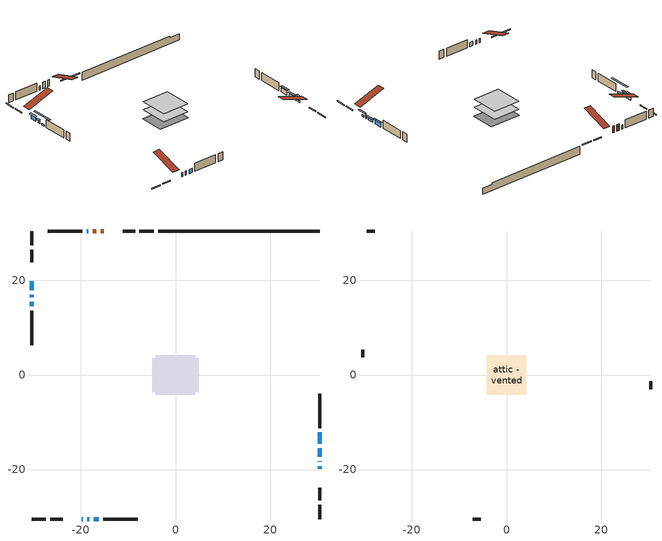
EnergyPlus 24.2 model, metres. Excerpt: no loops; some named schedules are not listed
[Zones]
conditioned space
 floor adiabatic (AdiabaticFloorConstruction): -4.22,-4.22 -4.22,4.22 4.22,4.22 4.22,-4.22 z0.91
 floor foundation (Slab1 construction): -4.88,-3.66 -4.88,3.66 4.88,3.66 4.88,-3.66 z-1.43
 wall outside (RimJoist1 construction): -4.61,30.46 -7.63,30.46 / -30.46,-30.46 -27.44,-30.46 / -30.46,30.46 -30.46,27.44 / 30.46,-30.46 30.46,-27.44 z0.91:1.21
 wall outside (RimJoist2 construction): -8.56,30.46 -11.17,30.46 / -26.51,-30.46 -23.9,-30.46 / -30.46,26.51 -30.46,23.9 / 30.46,-26.51 30.46,-23.9 z0.91:1.21
 wall outside (AdiabaticWallConstruction 1): -15.2,30.46 -15.8,30.46 / -16.73,30.46 -17.54,30.46 z0.91:2.94
 wall outside (AdiabaticWallConstruction): 30.46,-19.87 30.46,-19.26 z0.91:1.52; -19.87,-30.46 -19.58,-30.46 / -18.65,-30.46 -18.25,-30.46 / -18.47,30.46 -18.76,30.46 / 30.46,-18.33 30.46,-18.22 / -17.32,-30.46 -16.25,-30.46 z0.91:2.13; -30.46,19.87 -30.46,17.94 z0.91:2.26; -30.46,17.01 -30.46,16.4 z0.91:1.85; 30.46,-17.29 30.46,-15.46 z0.91:1.77; 30.46,-14.53 30.46,-12.14 z0.91:2.23; -30.46,15.47 -30.46,14.5 z0.91:1.42
 wall outside (Wall1 construction): -19.69,30.46 -26.98,30.46 / -15.32,-30.46 -8.04,-30.46 / -30.46,13.58 -30.46,6.29 / 30.46,-11.22 30.46,-3.93 z0.91:3.35
 wall foundation (FoundationWall1 construction): -3.68,30.46,-1.43 -3.68,30.46,0.91 27.05,30.46,0.91 27.05,30.46,0.42 30.46,30.46,0.42 30.46,30.46,-1.43
 window (WindowConstruction 5): 30.46,-19.87 30.46,-19.26 z0.91:1.52
 window (WindowConstruction 8): -19.87,-30.46 -19.58,-30.46 z0.91:2.13
 window (WindowConstruction 9): -18.65,-30.46 -18.25,-30.46 z0.91:2.13
 window (WindowConstruction 10): -18.47,30.46 -18.76,30.46 z0.91:2.13
 window (WindowConstruction 6): 30.46,-18.33 30.46,-18.22 z0.91:2.13
 window (WindowConstruction): -30.46,19.87 -30.46,17.94 z0.91:2.26
 window (WindowConstruction 1): -30.46,17.01 -30.46,16.4 z0.91:1.85
 window (WindowConstruction 2): 30.46,-17.29 30.46,-15.46 z0.91:1.77
 window (WindowConstruction 3): 30.46,-14.53 30.46,-12.14 z0.91:2.23
 window (WindowConstruction 4): -17.32,-30.46 -16.25,-30.46 z0.91:2.13
 window (WindowConstruction 7): -30.46,15.47 -30.46,14.51 z0.91:1.42
 door (Door): -15.2,30.46 -15.8,30.46 z0.91:2.94
 door (Door 1): -16.73,30.46 -17.54,30.46 z0.91:2.94
 ceiling adiabatic (AdiabaticFloorConstruction): 4.22,-4.22 4.22,4.22 -4.22,4.22 -4.22,-4.22 z0.91
attic - vented
 floor to conditioned space (Floor1 construction Reversed): -4.22,-4.22 -4.22,4.22 4.22,4.22 4.22,-4.22 z3.35
 wall outside (Wall2 construction): -27.9,30.46 -29.53,30.46 / -7.11,-30.46 -5.48,-30.46 / -30.46,5.36 -30.46,3.73 / 30.46,-3 30.46,-1.37 z0.91:3.35
 roof outside (Roof1 construction): -14.27,30.46,3.35 -14.27,22.23,6.09 -12.1,22.23,6.09 -12.1,30.46,3.35; -20.8,-30.46,3.35 -20.8,-22.23,6.09 -22.97,-22.23,6.09 -22.97,-30.46,3.35; -30.46,20.8,3.35 -22.23,20.8,6.09 -22.23,22.97,6.09 -30.46,22.97,3.35; 30.46,-20.8,3.35 22.23,-20.8,6.09 22.23,-22.97,6.09 30.46,-22.97,3.35
shading: 30.46,-18.19 30.46,-20.94 30.99,-20.94 30.99,-18.19 z2.59; -30.46,17.64 -30.46,20.17 -30.99,20.17 -30.99,17.64 z2.56; -30.46,16.1 -30.46,17.31 -30.99,17.31 -30.99,16.1 z2.15; 30.46,-15.16 30.46,-17.59 30.99,-17.59 30.99,-15.16 z2.07; 30.46,-11.85 30.46,-14.83 30.99,-14.83 30.99,-11.85 z2.53; -30.46,11.77 -30.46,18.21 -30.99,18.21 -30.99,11.77 z4.16
[Building]
Building 1: Terrain=Suburbs
[Site:Location]
Edmonton Intl AP_AB: Latitude {deg}=53.31; Longitude {deg}=-113.58; Time Zone {hr}=-7; Elevation {m}=723; Keep Site Location Information=Yes
[Site:GroundTemperature:Shallow]
-1.56185, -3.61833, -3.78302, -2.80711, 1.11059, 5.01004, 8.39065, 10.5322, 10.7141, 8.97234, 5.67794, 1.89811
[Site:WaterMainsTemperature]
Calculation Method=Schedule; Temperature Schedule=mains temperature schedule
[Material] Roughness=Rough; Thermal Absorptance=0.9
Name | Thickness {m} | Conductivity {W/m-K} | Density {kg/m3} | Specific Heat {J/kg-K} | Solar Absorptance | Visible Absorptance
asphalt or fiberglass shingles | 0.00635 | 0.162714 | 1121.4 | 1465.45 | 0.4 | 0.4
ceiling loosefill ins | 0.338667 | 0.0480833 | 16.02 | 1046.75 | 0.7 | 0.7
ceiling stud and cavity | 0.1397 | 0.398674 | 65.682 | 1177.47 | 0.7 | 0.7
concrete 4.0 in. | 0.1016 | 1.803125 | 2242.8 | 837.4 | 0.7 | 0.7
concrete 8.0 in. | 0.2032 | 1.803125 | 2242.8 | 837.4 | 0.7 | 0.7
door material | 0.04445 | 0.188738 | 512.64 | 1214.23 | 0.7 | 0.7
door material 1 | 0.04445 | 0.20624 | 512.64 | 1214.23 | 0.7 | 0.7
exterior vertical ins | 0.00299125 | 0.029427 | 32.04 | 1214.23 | 0.7 | 0.7
floor covering | 0.0127 | 0.0433444 | 54.468 | 1339.84 | 0.6 | 0.6
floor rigid ins; wall rigid ins | 0.512978 | 0.029427 | 32.04 | 1214.23 | 0.7 | 0.7
floor stud and cavity | 0.1397 | 1.75129 | 37.0049 | 1207.88 | 0.7 | 0.7
furniture material conditioned space 1 | 0.1524 | 0.115458 | 640.8 | 1214.23 | 0.6 | 0.6
gypsum board | 0.0127 | 0.160291 | 801 | 837.4 | 0.6 | 0.6
gypsum board 1 | 0.0127 | 0.160291 | 801 | 837.4 | 0.7 | 0.7
osb sheathing 0.5 in. | 0.0127 | 0.115458 | 512.64 | 1214.23 | 0.7 | 0.7
osb sheathing 0.75 in. | 0.01905 | 0.115458 | 512.64 | 1214.23 | 0.7 | 0.7
osb sheathing 2.0 in. | 0.0508 | 0.115458 | 512.64 | 1214.23 | 0.7 | 0.7
rim joist stud and cavity | 0.0508 | 0.0293914 | 125.044 | 1163.47 | 0.6 | 0.6
rim joist stud and cavity 1 | 0.0508 | 0.182071 | 50.32683 | 1063.81 | 0.6 | 0.6
wall stud and cavity | 0.1397 | 0.0930111 | 139.0536 | 1170.24 | 0.7 | 0.7
wall stud and cavity 1 | 0.0889 | 6.1454 | 50.32683 | 1063.81 | 0.6 | 0.6
wall stud and cavity 2 | 0.0889 | 0.380278 | 52.3479 | 1209.89 | 0.7 | 0.7
wall stud and cavity 3 | 0.0889 | 0.391764 | 83.0341 | 1211.67 | 0.7 | 0.7
wood siding | 0.0254 | 0.102417 | 544.68 | 1172.36 | 0.4 | 0.4
wood siding 1 | 0.00254 | 0.102417 | 544.68 | 1172.36 | 0.4 | 0.4
wood siding 2; wood siding 3; wood siding 4 | 0.0254 | 0.102417 | 544.68 | 1172.36 | 0.7 | 0.7
[WindowMaterial:SimpleGlazingSystem]
Name | U-Factor {W/m2-K} | Solar Heat Gain Coefficient
WindowMaterial | 3.97119 | 0.55
WindowMaterial 1 | 2.68456 | 0.46
WindowMaterial 2 | 2.67604 | 0.51
WindowMaterial 3 | 2.66355 | 0.56
WindowMaterial 4 | 4.982445 | 0.49
WindowMaterial 5 | 5.70753 | 0.43
WindowMaterial 6 | 2.699889 | 0.41
WindowMaterial 7 | 5.47302 | 0.48
[Construction]
AdiabaticFloorConstruction: floor stud and cavity, floor rigid ins, osb sheathing 0.75 in., floor covering
AdiabaticWallConstruction: wood siding 3, wall rigid ins, wall stud and cavity 2, gypsum board
AdiabaticWallConstruction 1: wood siding 4, wall rigid ins, wall stud and cavity 2, gypsum board
Door: door material
Door 1: door material 1
Floor1 construction Reversed: gypsum board, ceiling stud and cavity, ceiling loosefill ins
FoundationWall1 construction: concrete 8.0 in., gypsum board 1
furniture construction conditioned space 1: furniture material conditioned space 1
PartitionWallConstruction: gypsum board, wall stud and cavity 3, gypsum board
RimJoist1 construction: wood siding 2, osb sheathing 2.0 in., rim joist stud and cavity
RimJoist2 construction: wood siding 2, rim joist stud and cavity 1
Roof1 construction: asphalt or fiberglass shingles
Slab1 construction: concrete 4.0 in.
Wall1 construction: wood siding, osb sheathing 0.5 in., wall stud and cavity, gypsum board
Wall2 construction: wood siding 1, wall stud and cavity 1
WindowConstruction; WindowConstruction 4: WindowMaterial
WindowConstruction 1: WindowMaterial 1
WindowConstruction 10; WindowConstruction 8: WindowMaterial 7
WindowConstruction 2: WindowMaterial 2
WindowConstruction 3: WindowMaterial 3
WindowConstruction 5: WindowMaterial 4
WindowConstruction 6: WindowMaterial 5
WindowConstruction 7; WindowConstruction 9: WindowMaterial 6
[Zone] Multiplier=1; Part of Total Floor Area=Yes
Name | Volume {m3}
attic - vented | 31.7643
conditioned space | 349.4
[Space]
Name | Zone | Volume {m3}
attic - vented 1 | attic - vented | 31.7643
conditioned space 1 | conditioned space | 349.4
[ZoneInfiltration:EffectiveLeakageArea]
infil attic - vented 1: Zone or Space=attic - vented 1; Schedule=Always On Discrete; Effective Air Leakage Area {cm2}=2481.74; Stack Coefficient=0.000360266; Wind Coefficient=1.28242e-05
[ZoneMixing]
whole house fan mix: Zone or Space=attic - vented; Schedule=Always On Continuous; Design Flow Rate Calculation Method=Flow/Zone; Design Flow Rate {m3/s}=0; Source Zone or Space=conditioned space
[SurfaceProperty:ExposedFoundationPerimeter]
Slab1: Exposed Perimeter Calculation Method=TotalExposedPerimeter; Total Exposed Perimeter {m}=34.139
[InternalMass] Zone or ZoneList=conditioned space; Space or SpaceList=conditioned space 1
Name | Construction | Surface Area {m2}
furniture mass conditioned space 1 | furniture construction conditioned space 1 | 57.0601
partition wall mass | PartitionWallConstruction | 142.65
[Lights]
interior lighting: Zone or ZoneList or Space or SpaceList=conditioned space 1; Schedule=interior lighting schedule; Design Level Calculation Method=LightingLevel; Lighting Level {W}=343.2; Return Air Fraction=0; Fraction Radiant=0.6; Fraction Visible=0.2; Fraction Replaceable=1
[People]
occupants: Zone or ZoneList or Space or SpaceList=conditioned space 1; Number of People Schedule=occupants schedule; Number of People Calculation Method=People; Number of People=3; Fraction Radiant=0.314171; Sensible Heat Fraction=0.56303; Activity Level Schedule=occupants activity schedule; Carbon Dioxide Generation Rate {m3/s-W}=0; Enable ASHRAE 55 Comfort Warnings=No; Mean Radiant Temperature Calculation Type=EnclosureAveraged
[ElectricEquipment] Zone or ZoneList or Space or SpaceList=conditioned space 1; Design Level Calculation Method=EquipmentLevel
Name | Schedule | Design Level {W} | Fraction Latent | Fraction Radiant | Fraction Lost
clothes dryer | clothes dryer schedule | 140.772 | 0.015 | 0.081 | 0.85
clothes washer | clothes washer schedule | 32.1985 | 0.03 | 0.162 | 0.7
cooking range | cooking range schedule | 215.147 | 0.08 | 0.432 | 0.2
dishwasher | dishwasher schedule | 66.8632 | 0.3 | 0.18 | 0.4
fridge | fridge schedule | 72.9452 | 0 | 0.6 | 0
mech vent bath fan 0 | mech vent bath fan 0 schedule | 50.2 | 0 | 0 | 1
mech vent house fan | mech vent house fan schedule | 0 | 0 | 0 | 1
mech vent house fan cfis | mech vent house fan cfis schedule | 0 | 0 | 0 | 0
mech vent range fan 0 | mech vent range fan 0 schedule | 57 | 0 | 0 | 1
misc plug loads | misc plug loads schedule | 494.7 | 0.045 | 0.513 | 0.1
whole house fan | Always On Discrete | 0 | 0 | 0 | 1
[OtherEquipment] Zone or ZoneList or Space or SpaceList=conditioned space 1; Design Level Calculation Method=EquipmentLevel
Name | Fuel Type | Schedule | Design Level {W} | Fraction Latent | Fraction Radiant | Fraction Lost
clothes dryer 1 | Electricity | clothes dryer schedule | 0 | 0.015 | 0.081 | 0.85
cooking range 1 | Electricity | cooking range schedule | 0 | 0.08 | 0.432 | 0.2
general water use latent | None | general water use schedule | 62.594 | 1 | 0 | 0
general water use sensible | None | general water use schedule | -61.6891 | 0 | 0.6 | 0
mech vent house fan latent load | None | Always On Discrete | 0 | 1 | 0 | 0
mech vent house fan sensible load | None | Always On Discrete | 0 | 0 | 0 | 0
water heater energy adjustment1 | NaturalGas | Always On Discrete | 0.01 | 0 | 0 | 1
[ZoneInfiltration:DesignFlowRate] Zone or ZoneList or Space or SpaceList=conditioned space 1; Schedule=Always On Discrete; Design Flow Rate Calculation Method=Flow/Zone; Design Flow Rate {m3/s}=0
infil flow; natural vent flow; whole house fan flow
[AvailabilityManager:Scheduled]
furnace airloop Availability Manager: Schedule=Always On Discrete
[Foundation:Kiva]
Foundation Kiva 1: Initial Indoor Air Temperature {C}=18; Wall Height Above Grade {m}=0.910011; Wall Depth Below Slab {m}=0.2032; Custom Block Material Name 1=exterior vertical ins; Custom Block Depth 1 {m}=2.34001; Custom Block X Position 1 {m}=0.2159; Custom Block Z Position 1 {m}=0
[Foundation:Kiva:Settings]
Soil Conductivity {W/m-K}=0.849921; Soil Density {kg/m3}=1842.3; Soil Specific Heat {J/kg-K}=418.7; Ground Solar Absorptivity=0.9; Ground Thermal Absorptivity=0.9; Ground Surface Roughness {m}=0.03; Far-Field Width {m}=40; Deep-Ground Boundary Condition=ZeroFlux; Deep-Ground Depth {m}=40; Minimum Cell Dimension {m}=0.2; Maximum Cell Growth Coefficient=3; Simulation Timestep=Timestep
[Exterior:Lights]
exterior lighting: Schedule=exterior lighting schedule; Design Level {W}=75.6
[EnergyManagementSystem:GlobalVariable]
furnace_airloop_Fan_RTF
infil_program_Qfan
infil_program_Qinf
natural_vent_program_Qnv
natural_vent_program_Qwhf
[EnergyManagementSystem:Sensor]
Name | Output:Variable or Output:Meter Index Key | Output:Variable or Output:Meter
airflow_gain | infil flow | Infiltration Sensible Heat Gain Energy
airflow_gain_1 | natural vent flow | Infiltration Sensible Heat Gain Energy
airflow_gain_2 | whole house fan flow | Infiltration Sensible Heat Gain Energy
airflow_loss | infil flow | Infiltration Sensible Heat Loss Energy
airflow_loss_1 | natural vent flow | Infiltration Sensible Heat Loss Energy
airflow_loss_2 | whole house fan flow | Infiltration Sensible Heat Loss Energy
clg_load_cond |  | Cooling:EnergyTransfer:Zone:CONDITIONED SPACE
clg_sp_s; clg_sp_s_1 | cooling setpoint | Schedule Value
clothes_dryer_exhaust_0_sch_s | clothes dryer exhaust 0 schedule | Schedule Value
cool_season | cooling season schedule | Schedule Value
htg_load_cond |  | Heating:EnergyTransfer:Zone:CONDITIONED SPACE
htg_sp_s; htg_sp_s_1 | heating setpoint | Schedule Value
ig_ee_conv | clothes dryer | Electric Equipment Convective Heating Energy
ig_ee_conv_2 | cooking range | Electric Equipment Convective Heating Energy
ig_ee_conv_4 | fridge | Electric Equipment Convective Heating Energy
ig_ee_conv_5 | misc plug loads | Electric Equipment Convective Heating Energy
ig_ee_conv_6 | whole house fan | Electric Equipment Convective Heating Energy
ig_ee_rad | clothes dryer | Electric Equipment Radiant Heating Energy
ig_ee_rad_2 | cooking range | Electric Equipment Radiant Heating Energy
ig_ee_rad_4 | fridge | Electric Equipment Radiant Heating Energy
ig_ee_rad_5 | misc plug loads | Electric Equipment Radiant Heating Energy
ig_ee_rad_6 | whole house fan | Electric Equipment Radiant Heating Energy
ig_lgt_conv | interior lighting | Lights Convective Heating Energy
ig_lgt_rad | interior lighting | Lights Radiant Heating Energy
ig_lgt_vis | interior lighting | Lights Visible Radiation Heating Energy
ig_oe_conv | clothes dryer 1 | Other Equipment Convective Heating Energy
ig_oe_conv_1 | cooking range 1 | Other Equipment Convective Heating Energy
ig_oe_conv_2 | general water use latent | Other Equipment Convective Heating Energy
ig_oe_conv_3 | general water use sensible | Other Equipment Convective Heating Energy
ig_oe_conv_4 | water heater energy adjustment1 | Other Equipment Convective Heating Energy
ig_oe_rad | clothes dryer 1 | Other Equipment Radiant Heating Energy
ig_oe_rad_1 | cooking range 1 | Other Equipment Radiant Heating Energy
ig_oe_rad_2 | general water use latent | Other Equipment Radiant Heating Energy
ig_oe_rad_3 | general water use sensible | Other Equipment Radiant Heating Energy
ig_oe_rad_4 | water heater energy adjustment1 | Other Equipment Radiant Heating Energy
ig_ppl_conv | occupants | People Convective Heating Energy
ig_ppl_rad | occupants | People Radiant Heating Energy
im_conv | furniture mass conditioned space 1 | Surface Inside Face Convection Heat Gain Energy
im_conv_1 | partition wall mass | Surface Inside Face Convection Heat Gain Energy
im_ig | furniture mass conditioned space 1 | Surface Inside Face Internal Gains Radiation Heat Gain Energy
im_ig_1 | partition wall mass | Surface Inside Face Internal Gains Radiation Heat Gain Energy
im_lgt | furniture mass conditioned space 1 | Surface Inside Face Lights Radiation Heat Gain Energy
im_lgt_1 | partition wall mass | Surface Inside Face Lights Radiation Heat Gain Energy
im_sol | furniture mass conditioned space 1 | Surface Inside Face Solar Radiation Heat Gain Energy
im_sol_1 | partition wall mass | Surface Inside Face Solar Radiation Heat Gain Energy
im_surf | furniture mass conditioned space 1 | Surface Inside Face Net Surface Thermal Radiation Heat Gain Energy
im_surf_1 | partition wall mass | Surface Inside Face Net Surface Thermal Radiation Heat Gain Energy
mech_vent_bath_fan_0_sch_s | mech vent bath fan 0 schedule | Schedule Value
mech_vent_range_fan_0_sch_s | mech vent range fan 0 schedule | Schedule Value
mv_conv | mech vent bath fan 0 | Electric Equipment Convective Heating Energy
mv_conv_1 | mech vent house fan | Electric Equipment Convective Heating Energy
mv_conv_2 | mech vent house fan cfis | Electric Equipment Convective Heating Energy
mv_conv_3 | mech vent range fan 0 | Electric Equipment Convective Heating Energy
mv_conv_4 | mech vent house fan latent load | Other Equipment Convective Heating Energy
mv_conv_5 | mech vent house fan sensible load | Other Equipment Convective Heating Energy
mv_rad | mech vent bath fan 0 | Electric Equipment Radiant Heating Energy
mv_rad_1 | mech vent house fan | Electric Equipment Radiant Heating Energy
mv_rad_2 | mech vent house fan cfis | Electric Equipment Radiant Heating Energy
mv_rad_3 | mech vent range fan 0 | Electric Equipment Radiant Heating Energy
mv_rad_4 | mech vent house fan latent load | Other Equipment Radiant Heating Energy
mv_rad_5 | mech vent house fan sensible load | Other Equipment Radiant Heating Energy
natural_vent_s | natural vent schedule | Schedule Value
out_pb_s |  | Site Outdoor Air Barometric Pressure
out_wt_s |  | Site Outdoor Air Humidity Ratio
site_vw_s |  | Site Wind Speed
ss_back_out | Window1 | Surface Window Shortwave from Zone Back Out Window Heat Transfer Rate
ss_back_out_1 | Window10 | Surface Window Shortwave from Zone Back Out Window Heat Transfer Rate
ss_back_out_10 | Window9 | Surface Window Shortwave from Zone Back Out Window Heat Transfer Rate
ss_back_out_2 | Window11 | Surface Window Shortwave from Zone Back Out Window Heat Transfer Rate
ss_back_out_3 | Window12 | Surface Window Shortwave from Zone Back Out Window Heat Transfer Rate
ss_back_out_4 | Window2 | Surface Window Shortwave from Zone Back Out Window Heat Transfer Rate
ss_back_out_5 | Window3 | Surface Window Shortwave from Zone Back Out Window Heat Transfer Rate
ss_back_out_6 | Window5 | Surface Window Shortwave from Zone Back Out Window Heat Transfer Rate
ss_back_out_7 | Window6 | Surface Window Shortwave from Zone Back Out Window Heat Transfer Rate
ss_back_out_8 | Window7 | Surface Window Shortwave from Zone Back Out Window Heat Transfer Rate
ss_back_out_9 | Window8 | Surface Window Shortwave from Zone Back Out Window Heat Transfer Rate
ss_conv | Door1 | Surface Inside Face Convection Heat Gain Energy
ss_conv_1 | Door2 | Surface Inside Face Convection Heat Gain Energy
ss_conv_10 | Window7 | Surface Inside Face Convection Heat Gain Energy
ss_conv_11 | Window8 | Surface Inside Face Convection Heat Gain Energy
ss_conv_12 | Window9 | Surface Inside Face Convection Heat Gain Energy
ss_conv_2 | Window1 | Surface Inside Face Convection Heat Gain Energy
ss_conv_3 | Window10 | Surface Inside Face Convection Heat Gain Energy
ss_conv_4 | Window11 | Surface Inside Face Convection Heat Gain Energy
ss_conv_5 | Window12 | Surface Inside Face Convection Heat Gain Energy
ss_conv_6 | Window2 | Surface Inside Face Convection Heat Gain Energy
ss_conv_7 | Window3 | Surface Inside Face Convection Heat Gain Energy
ss_conv_8 | Window5 | Surface Inside Face Convection Heat Gain Energy
ss_conv_9 | Window6 | Surface Inside Face Convection Heat Gain Energy
ss_ig | Door1 | Surface Inside Face Internal Gains Radiation Heat Gain Energy
ss_ig_1 | Door2 | Surface Inside Face Internal Gains Radiation Heat Gain Energy
ss_ig_10 | Window7 | Surface Inside Face Internal Gains Radiation Heat Gain Energy
ss_ig_11 | Window8 | Surface Inside Face Internal Gains Radiation Heat Gain Energy
ss_ig_12 | Window9 | Surface Inside Face Internal Gains Radiation Heat Gain Energy
ss_ig_2 | Window1 | Surface Inside Face Internal Gains Radiation Heat Gain Energy
ss_ig_3 | Window10 | Surface Inside Face Internal Gains Radiation Heat Gain Energy
ss_ig_4 | Window11 | Surface Inside Face Internal Gains Radiation Heat Gain Energy
ss_ig_5 | Window12 | Surface Inside Face Internal Gains Radiation Heat Gain Energy
ss_ig_6 | Window2 | Surface Inside Face Internal Gains Radiation Heat Gain Energy
ss_ig_7 | Window3 | Surface Inside Face Internal Gains Radiation Heat Gain Energy
ss_ig_8 | Window5 | Surface Inside Face Internal Gains Radiation Heat Gain Energy
ss_ig_9 | Window6 | Surface Inside Face Internal Gains Radiation Heat Gain Energy
ss_lgt | Door1 | Surface Inside Face Lights Radiation Heat Gain Energy
ss_lgt_1 | Door2 | Surface Inside Face Lights Radiation Heat Gain Energy
ss_sol | Door1 | Surface Inside Face Solar Radiation Heat Gain Energy
ss_sol_1 | Door2 | Surface Inside Face Solar Radiation Heat Gain Energy
ss_surf | Door1 | Surface Inside Face Net Surface Thermal Radiation Heat Gain Energy
ss_surf_1 | Door2 | Surface Inside Face Net Surface Thermal Radiation Heat Gain Energy
ss_surf_10 | Window7 | Surface Inside Face Net Surface Thermal Radiation Heat Gain Energy
ss_surf_11 | Window8 | Surface Inside Face Net Surface Thermal Radiation Heat Gain Energy
ss_surf_12 | Window9 | Surface Inside Face Net Surface Thermal Radiation Heat Gain Energy
ss_surf_2 | Window1 | Surface Inside Face Net Surface Thermal Radiation Heat Gain Energy
ss_surf_3 | Window10 | Surface Inside Face Net Surface Thermal Radiation Heat Gain Energy
ss_surf_4 | Window11 | Surface Inside Face Net Surface Thermal Radiation Heat Gain Energy
ss_surf_5 | Window12 | Surface Inside Face Net Surface Thermal Radiation Heat Gain Energy
ss_surf_6 | Window2 | Surface Inside Face Net Surface Thermal Radiation Heat Gain Energy
ss_surf_7 | Window3 | Surface Inside Face Net Surface Thermal Radiation Heat Gain Energy
ss_surf_8 | Window5 | Surface Inside Face Net Surface Thermal Radiation Heat Gain Energy
ss_surf_9 | Window6 | Surface Inside Face Net Surface Thermal Radiation Heat Gain Energy
ss_trans_in | Window1 | Surface Window Transmitted Solar Radiation Rate
ss_trans_in_1 | Window10 | Surface Window Transmitted Solar Radiation Rate
ss_trans_in_10 | Window9 | Surface Window Transmitted Solar Radiation Rate
ss_trans_in_2 | Window11 | Surface Window Transmitted Solar Radiation Rate
ss_trans_in_3 | Window12 | Surface Window Transmitted Solar Radiation Rate
ss_trans_in_4 | Window2 | Surface Window Transmitted Solar Radiation Rate
ss_trans_in_5 | Window3 | Surface Window Transmitted Solar Radiation Rate
ss_trans_in_6 | Window5 | Surface Window Transmitted Solar Radiation Rate
ss_trans_in_7 | Window6 | Surface Window Transmitted Solar Radiation Rate
ss_trans_in_8 | Window7 | Surface Window Transmitted Solar Radiation Rate
ss_trans_in_9 | Window8 | Surface Window Transmitted Solar Radiation Rate
ss_trans_out | Window1 | Surface Inside Face Initial Transmitted Diffuse Transmitted Out Window Solar Radiation Rate
ss_trans_out_1 | Window10 | Surface Inside Face Initial Transmitted Diffuse Transmitted Out Window Solar Radiation Rate
ss_trans_out_10 | Window9 | Surface Inside Face Initial Transmitted Diffuse Transmitted Out Window Solar Radiation Rate
ss_trans_out_2 | Window11 | Surface Inside Face Initial Transmitted Diffuse Transmitted Out Window Solar Radiation Rate
ss_trans_out_3 | Window12 | Surface Inside Face Initial Transmitted Diffuse Transmitted Out Window Solar Radiation Rate
ss_trans_out_4 | Window2 | Surface Inside Face Initial Transmitted Diffuse Transmitted Out Window Solar Radiation Rate
ss_trans_out_5 | Window3 | Surface Inside Face Initial Transmitted Diffuse Transmitted Out Window Solar Radiation Rate
ss_trans_out_6 | Window5 | Surface Inside Face Initial Transmitted Diffuse Transmitted Out Window Solar Radiation Rate
ss_trans_out_7 | Window6 | Surface Inside Face Initial Transmitted Diffuse Transmitted Out Window Solar Radiation Rate
ss_trans_out_8 | Window7 | Surface Inside Face Initial Transmitted Diffuse Transmitted Out Window Solar Radiation Rate
ss_trans_out_9 | Window8 | Surface Inside Face Initial Transmitted Diffuse Transmitted Out Window Solar Radiation Rate
s_conv | Floor1 | Surface Inside Face Convection Heat Gain Energy
s_conv_1 | FoundationWall1 | Surface Inside Face Convection Heat Gain Energy
s_conv_10 | RimJoist2:270 | Surface Inside Face Convection Heat Gain Energy
s_conv_11 | RimJoist2:90 | Surface Inside Face Convection Heat Gain Energy
s_conv_12 | Slab1 | Surface Inside Face Convection Heat Gain Energy
s_conv_13 | Wall1:0 | Surface Inside Face Convection Heat Gain Energy
s_conv_14 | Wall1:180 | Surface Inside Face Convection Heat Gain Energy
s_conv_15 | Wall1:270 | Surface Inside Face Convection Heat Gain Energy
s_conv_16 | Wall1:90 | Surface Inside Face Convection Heat Gain Energy
s_conv_2 | inferred conditioned ceiling | Surface Inside Face Convection Heat Gain Energy
s_conv_3 | inferred conditioned floor | Surface Inside Face Convection Heat Gain Energy
s_conv_4 | RimJoist1:0 | Surface Inside Face Convection Heat Gain Energy
s_conv_5 | RimJoist1:180 | Surface Inside Face Convection Heat Gain Energy
s_conv_6 | RimJoist1:270 | Surface Inside Face Convection Heat Gain Energy
s_conv_7 | RimJoist1:90 | Surface Inside Face Convection Heat Gain Energy
s_conv_8 | RimJoist2:0 | Surface Inside Face Convection Heat Gain Energy
s_conv_9 | RimJoist2:180 | Surface Inside Face Convection Heat Gain Energy
s_ig | Floor1 | Surface Inside Face Internal Gains Radiation Heat Gain Energy
s_ig_1 | FoundationWall1 | Surface Inside Face Internal Gains Radiation Heat Gain Energy
s_ig_10 | RimJoist2:270 | Surface Inside Face Internal Gains Radiation Heat Gain Energy
s_ig_11 | RimJoist2:90 | Surface Inside Face Internal Gains Radiation Heat Gain Energy
